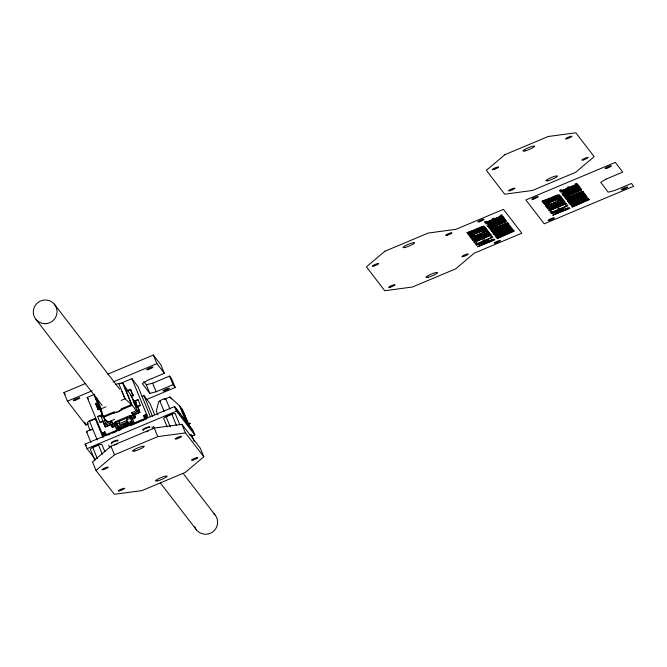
<?xml version="1.0" encoding="UTF-8"?>
<svg xmlns="http://www.w3.org/2000/svg" width="667" height="667" viewBox="0 0 667 667"><rect width="100%" height="100%" fill="white"/><g stroke="black" fill="none" stroke-linecap="round" stroke-linejoin="round"><path stroke-width="1" d="M117.592 424.295L116.225 425.421M127.022 422.053L126.447 420.652L126.788 418.092L127.364 419.493L127.022 422.053L119.877 425.054L119.301 423.645L119.635 421.085M117.2 424.562L117.092 423.995M117.234 427.072L131.682 421.01L133.675 421.786L116.358 429.056L117.234 427.072L115.466 422.786L112.581 423.987L111.706 425.98L114.591 424.762L115.466 422.786L118.076 427.497M112.581 423.987L111.406 421.135L104.202 424.154L104.752 425.538L110.522 423.111L111.406 421.135L113.607 423.995M117.117 424.621L116.1 425.121L115.725 424.22L117.008 423.929M110.955 446.215L92.463 461.864L95.998 470.452L114.34 494.305L142.013 490.578L185.293 472.411L203.794 456.762L200.25 448.174L181.908 424.32L154.235 428.047L110.955 446.215L114.499 454.794L95.998 470.452M103.01 437.569L95.148 418.492L89.378 420.919L87.018 422.82L90.17 430.448M104.944 451.801L101.826 444.255L98.416 444.781L92.646 447.198L90.287 449.099L94.956 460.422M179.823 424.796L175.154 413.473L171.744 413.999L165.966 416.416L163.615 418.317L167.117 426.813M188.011 424.279L190.47 427.205M84.992 444.147L174.579 406.528L192.93 430.407L194.806 434.967L191.954 436.168M114.632 445.197L115.099 444.964M146.373 431.874L146.84 431.641M493.88 234.325L510.58 226.321L493.68 234.059L494.164 234.676L503.402 231.382L494.931 235.684L512.214 228.431L502.509 232.191L511.281 227.222L505.161 230.457L493.947 234.4M568.926 202.818L585.626 194.822L568.726 202.56L569.209 203.177L578.447 199.883L569.985 204.177L587.26 196.923L577.555 200.692L586.326 195.714L580.207 198.949L568.993 202.893M132.891 395.264L131.457 395.798L132.525 397.265M105.77 419.735L104.327 420.343L105.903 424.162M88.644 423.828L85.785 425.021L67.442 401.167L63.907 392.588L85.793 383.4M107.679 374.212L153.352 355.036L160.805 364.732L164.34 373.312L147.474 380.39L142.313 383.608L149.825 393.38L156.211 391.754L173.078 384.676L175.238 387.477L146.69 399.458M67.442 401.167L92.179 390.779M113.115 381.991L156.887 363.623L164.34 373.312M115.758 384.534L118.618 383.333L122.845 383.433L130.915 395.231L136.993 410.313M103.393 436.435L87.169 397.424L94.781 394.222M119.526 383.842L131.899 378.648L138.011 386.602L150.434 416.742M97.782 403.293L95.915 404.085L98.266 409.805L95.756 403.885L97.632 403.093M126.638 390.92L130.382 389.345L131.766 391.154M126.797 391.12L130.532 389.545L133.225 396.073M143.789 381.541L146.29 384.801L152.668 383.175L169.543 376.088L171.694 378.898L175.238 387.477M130.649 395.865L133.342 394.731M114.557 419.326L107.412 422.328L102.951 416.525L101.167 408.804L105.936 406.803M121.177 400.4L124.996 398.799L131.541 404.519L136.952 411.556M142.054 396.448L143.955 395.648L150.067 403.602L154.719 414.882M97.59 416.533L101.901 414.891L103.143 416.308L101.701 416.917L100.625 415.524L97.59 416.533L100.1 422.461L102.985 421.244L100.1 422.461M137.986 399.583L133.809 401.592L134.876 402.985L136.326 402.384L135.251 400.992L137.986 399.583L140.495 405.503L137.46 406.511L140.345 405.303M114.382 411.722L102.951 416.525L94.255 395.431L94.856 396.215M121.052 408.921L131.541 404.519L122.845 383.433M116.892 411.706L103.552 417.309L95.256 397.173M118.801 410.905L132.141 405.303L123.445 384.217M160.564 400.875L158.704 401.659L156.311 411.089L157.854 414.816M164.299 399.308L169.893 396.965L179.49 405.736L182.55 409.713L189.461 426.471M133.275 414.791L131.624 412.648L133.608 413.423L139.378 411.005L138.828 409.621L131.624 412.648L133.108 415.908M105.194 426.772L111.114 424.546L105.344 426.963L102.835 421.044M135.226 417.517C127.172 420.293 139.503 418.751 134.042 414.657L139.82 412.231L137.46 406.511M113.132 423.62L116.708 422.119L116.108 421.344L130.399 415.341L131.007 416.125L132.791 415.374M135.026 414.507L139.97 412.431M119.051 427.122L116.066 422.586L130.357 416.592M130.223 417.117L129.915 416.717L131.899 417.5L134.784 416.283L132.8 415.508L129.915 416.717L131.682 421.01M116.642 423.995L119.326 422.87M127.364 419.493L130.94 417.992M119.301 423.645L126.447 420.652M113.015 427.105L115.183 426.196L112.139 427.205L110.964 424.345M126.638 422.645L127.831 422.144L128.581 423.12M101.901 433.15C109.463 430.749 100.117 431.958 104.836 435.834M104.786 431.941L105.978 434.826L144.931 418.476L143.747 415.616L146.632 414.407L148.116 417.667M143.747 415.616L146.94 414.807M102.201 433.55L103.643 432.941M103.318 432.324L104.094 434.2L105.986 433.408M132.758 422.169L116.358 429.056L114.591 424.762M144.047 417.434L145.931 416.642L146.698 417.634L144.797 418.434M106.762 434.4L104.861 435.201L104.094 434.2M107.871 435.084L109.755 434.292M112.581 433.108L116.683 431.449M118.242 430.732L121.069 429.548M131.065 425.413L133.942 424.204M134.267 424.004L138.736 422.194M138.978 422.028L143.522 420.185M143.697 420.052L146.523 418.859M86.41 445.739L85.126 444.08L87.018 448.658L176.463 411.105L194.806 434.967M114.499 454.794L157.779 436.627L185.443 432.9L203.794 456.762M137.51 406.411L136.068 407.012L133.708 401.292M98.116 409.605L99.683 409.179L100.784 410.589M116.258 423.687L116.842 423.52M147.874 431.207L148.382 431.032M116.141 444.53L117.092 444.222M116.508 422.019L115.183 421.811M174.504 406.562L176.463 411.105M187.327 422.995L187.819 424.054M189.753 434.942L191.462 434.684L194.189 441.287M115.391 422.019L115.866 422.136M121.986 391.562L124.996 398.799L118.618 383.333M181.074 408.362L182.55 409.713M181.257 409.938L182.633 411.731L188.094 424.804M182.791 411.931L184.167 413.715L189.47 426.588L188.919 425.871M169.893 396.965L171.419 398.949M174.446 406.612L180.765 414.832M182.033 416.475L192.78 430.448M186.568 422.811L187.385 424.204M188.311 425.421L188.903 426.188L188.611 425.471M54.302 304.144L119.726 389.228M183.308 473.645L215.066 514.949M125.004 424.621L124.254 423.645L123.061 424.145L123.812 425.121M117.567 424.137L117.425 423.803M116.066 422.586L117.267 424.154M36.051 319.51L102.109 405.419M160.255 482.816L196.465 529.898M95.756 403.885L99.608 408.896M87.169 397.424L88.394 399.008M105.536 433.6L106.153 434.392M63.907 392.588L65.174 394.23M87.018 448.658L95.239 459.355M188.578 425.021L190.262 427.23M153.427 426.33L154.219 428.256M151.984 426.938L152.776 428.856M96.682 397.899L101.167 408.804M108.704 445.106L109.897 447.991M169.543 376.088L173.078 384.676M179.49 405.736L186.785 423.428M153.352 355.036L156.887 363.623M181.908 424.32L185.443 432.9M165.666 398.666L169.943 409.038M171.744 413.999L176.405 425.321M152.668 383.175L156.211 391.754M159.897 401.084L164.174 411.464M165.966 416.416L170.252 426.797M146.29 384.801L149.825 393.38M143.955 395.648L152.493 416.366M154.235 428.047L157.779 436.627M131.899 378.648L146.632 414.407M145.156 414.757L146.673 418.267M145.689 419.468L143.905 415.816M135.151 400.742L139.578 411.481M130.382 389.345L132.741 395.072M133.308 399.174L136.893 407.645M133.608 413.423L135.376 417.717M131.899 417.5L133.675 421.786M130.615 418.067L131.399 419.977M126.597 421.711L127.389 423.62M110.522 423.111L112.298 427.405M106.62 420.402L107.412 422.328M103.193 416.208L105.161 420.977M100.525 415.274L105.344 426.963M89.378 420.919L97.24 439.987M98.416 444.781L102.301 454.21M84.609 422.161L85.785 425.021M86.568 431.866L90.845 442.238M92.646 447.198L97.315 458.521M90.003 421.244A3.443 0.534 -22.4 0 1 90.345 421.01M91.121 420.577A3.443 0.534 -22.4 0 1 92.288 420.027M92.705 419.851A3.443 0.534 -22.4 0 1 93.73 419.468M94.497 419.218A3.443 0.534 -22.4 0 1 94.997 419.084M160.439 401.125A3.135 0.484 -22.4 0 1 160.88 400.242A3.135 0.484 -22.4 0 1 164.799 398.691A3.135 0.484 -22.4 0 1 165.041 399.3M87.635 431.791A3.135 0.484 -22.4 0 1 87.052 431.332A3.135 0.484 -22.4 0 1 90.862 429.64A3.135 0.484 -22.4 0 1 92.104 429.806M166.2 417.2A3.443 0.534 -22.4 0 1 166.391 416.9M166.9 416.533A3.443 0.534 -22.4 0 1 167.684 416.091M168.042 415.908A3.443 0.534 -22.4 0 1 169.051 415.458M169.676 415.207A3.443 0.534 -22.4 0 1 171.052 414.741M171.836 414.549A3.443 0.534 -22.4 0 1 172.528 414.541M92.921 447.882A3.443 0.534 -22.4 0 1 93.038 447.724M93.747 447.215A3.443 0.534 -22.4 0 1 94.389 446.857M94.947 446.582A3.443 0.534 -22.4 0 1 97.766 445.506M213.448 513.307A11.931 11.781 -37.6 0 1 212.523 532.074A11.931 11.781 -37.6 0 1 194.581 526.546M123.003 408.371A11.931 11.781 -37.6 0 1 113.465 412.873M111.697 442.271A3.76 0.584 -22.4 0 1 112.356 441.896M113.157 441.496A3.76 0.584 -22.4 0 1 115.825 440.445M116.6 440.22A3.76 0.584 -22.4 0 1 117.659 440.053M142.705 429.54A3.76 0.584 -22.4 0 1 146.231 427.597A3.76 0.584 -22.4 0 1 149.608 426.805M111.831 443.655A3.76 0.584 -22.4 0 1 114.274 441.679A3.76 0.584 -22.4 0 1 117.826 441.137M143.572 430.332A3.76 0.584 -22.4 0 1 145.564 428.548A3.76 0.584 -22.4 0 1 149.825 427.547M501.901 217.108L498.124 219.126L490.545 221.119L485.834 223.845L491.187 222.369L487.402 223.187L488.552 222.286A8.179 1.267 -22.4 0 1 491.496 221.044C495.506 219.977 500.592 219.593 503.468 216.45L498.099 217.959L501.901 217.108M576.947 185.601L573.17 187.619L565.591 189.611L560.88 192.346L566.233 190.862L562.456 191.687L563.598 190.787A8.179 1.267 -22.4 0 1 566.541 189.536C570.552 188.469 575.646 188.086 578.522 184.942L573.145 186.46L576.947 185.601M488.594 224.304L490.062 224.245L504.744 218.417L489.545 224.754L486.877 225.204L490.512 222.953L504.094 217.567L488.594 224.304M563.64 192.796L565.107 192.738L579.798 186.91L564.59 193.247L561.922 193.697L565.558 191.454L579.139 186.06L563.64 192.796M476.313 245.006C488.044 243.58 496.932 234.367 476.313 245.006M551.367 213.507C563.09 212.081 571.986 202.86 551.367 213.507M472.403 239.878L474.429 239.937L475.371 239.336L473.903 239.52L474.337 239.069L489.345 232.675L472.403 239.878M489.661 225.646C480.782 229.706 500.433 219.643 504.627 219.093L489.661 225.646M504.594 232.666L504.994 233.467L496.09 237.202L503.218 233.9L502.918 233.467L495.147 235.976C501.167 236.201 507.645 227.947 513.382 229.948L511.789 230.615L510.472 230.065L504.594 232.666M547.449 208.371L549.475 208.438L550.417 207.837L548.949 208.012L549.383 207.562L564.39 201.167L547.449 208.371M564.707 194.147C555.836 198.207 575.488 188.136 579.673 187.594L564.707 194.147M579.64 201.167L580.04 201.959L571.135 205.703L578.264 202.393L577.972 201.959L570.193 204.469C576.213 204.702 582.691 196.448 588.427 198.441L586.835 199.108L585.518 198.558L579.64 201.167M503.893 219.877L488.878 226.647C491.346 226.488 511.014 217.5 503.893 219.877M578.939 188.369L563.932 195.148C566.391 194.989 586.06 186.001 578.939 188.369M493.788 231.266L494.305 232.083L492.705 232.758L492.354 231.682L494.947 230.332L507.362 225.163L509.113 224.712L509.988 225.504L508.396 226.171L507.845 225.463L506.912 225.638L493.788 231.266M568.834 199.758L569.351 200.584L567.759 201.251L567.208 200.392L568.351 199.591L581.074 194.18L584.159 193.205L585.034 193.997L583.442 194.664L582.9 193.964L581.957 194.139L568.834 199.758M474.662 230.315L474.854 230.782L467.634 233.809L484.901 226.872L483.767 226.188L482.299 226.538L466.883 232.833L474.662 230.315M549.708 198.808L549.908 199.275L542.688 202.309L559.947 195.373L558.813 194.681L557.345 195.039L541.929 201.326L549.708 198.808M468.576 234.467L468.317 234.992L469.059 235.092L473.061 233.775L484.159 229.023L485.734 227.68L480.99 228.898L468.576 234.467M543.622 202.96L543.363 203.485L544.105 203.593L548.107 202.268L559.204 197.524L560.78 196.173L556.036 197.399L543.622 202.96M484.109 243.138L484.225 243.989L477.597 246.765L494.847 239.837L494.339 239.178L492.379 239.453L484.109 243.138M559.154 211.631L559.271 212.49L552.651 215.266L569.893 208.329L569.393 207.67L567.425 207.946L559.154 211.631M470.577 237.043L470.285 237.552L471.027 237.635L475.071 236.268L486.068 231.566L487.702 230.24L482.299 231.791L486.076 230.932L474.896 236.035L471.919 236.868L474.854 234.917L470.577 237.043M545.623 205.536L545.331 206.053L546.073 206.128L550.117 204.769L561.114 200.067L562.756 198.741L557.345 200.283L561.122 199.425L549.942 204.536L546.965 205.369L549.9 203.41L545.623 205.536M190.153 423.47C185.734 426.005 189.086 422.078 190.153 423.47M476.605 229.265L476.43 230.115L483.141 227.297L482.024 226.988L476.605 229.265M551.659 197.757L551.476 198.616L558.196 195.798L557.07 195.489L551.659 197.757M470.435 233.758L469.968 234.3L472.795 233.575L484.075 228.372L470.435 233.758M545.489 202.251L545.014 202.793L547.849 202.068L559.129 196.873L545.489 202.251M478.181 244.255L477.822 244.647L487.243 240.687L478.181 244.255M553.226 212.748L552.868 213.148L562.289 209.188L553.226 212.748M485.843 242.505L485.793 243.33L493.096 240.262L492.104 239.878L485.843 242.505M560.889 211.005L560.839 211.823L568.142 208.763L567.15 208.379L560.889 211.005M384.909 251.226L366.416 266.875L384.759 290.737L412.431 287.01L455.711 268.843L474.204 253.185L521.811 233.2L503.468 209.346L455.861 229.331L428.189 233.058L384.909 251.226M504.852 154.686L486.36 170.343L504.702 194.197L532.366 190.47L575.654 172.303L594.147 156.653L575.804 132.791L548.132 136.518L504.852 154.686M605.886 179.173L600.725 182.391L608.246 192.163L614.624 190.537L631.499 183.45L633.65 186.251L544.205 223.804L525.863 199.942L615.308 162.398L622.761 172.086L605.886 179.173M508.087 223.061L491.037 230.607L508.087 223.061M583.133 191.562L566.083 199.1L583.133 191.562M514.182 230.99L497.123 238.536L514.182 230.99M589.228 199.491L572.178 207.028L589.228 199.491M496.607 227.889L490.17 229.481L507.329 222.986L496.281 227.48L496.607 227.889M571.652 196.39L565.216 197.982L582.374 191.479L571.327 195.973L571.652 196.39M499.249 231.349L492.813 232.941L509.972 226.438L498.924 230.932L499.249 231.349M574.295 199.842L567.859 201.434L585.017 194.939L573.97 199.433L574.295 199.842M502.701 235.818L496.265 237.41L513.423 230.915L502.376 235.401L502.701 235.818M577.747 204.319L571.311 205.903L588.469 199.408L577.422 203.902L577.747 204.319M485.993 221.311L484.4 221.978L485.184 222.995L502.459 215.749L501.676 214.724L500.083 215.391L500.684 216.175L494.38 218.826L493.838 218.126L492.246 218.793L492.788 219.493L486.593 222.094L485.993 221.311M561.039 189.803L559.446 190.47L560.23 191.496L577.505 184.242L576.722 183.225L575.129 183.892L575.738 184.676L569.426 187.327L568.884 186.618L567.292 187.285L567.834 187.994L561.639 190.595L561.039 189.803M486.135 228.498L484.559 229.156L484.909 229.615L469.41 236.118L485.084 229.848L485.434 230.298L487.01 229.64L486.135 228.498M505.919 220.243L488.644 227.497L496.531 224.496L497.015 225.121L489.486 228.598L506.762 221.344L498.608 224.454L498.124 223.829L505.919 220.243M561.18 196.998L559.605 197.657L559.955 198.107L544.455 204.619L560.138 198.341L560.48 198.799L562.056 198.141L561.18 196.998M580.965 188.744L563.69 195.99L571.586 192.996L572.061 193.622L564.532 197.09L581.807 189.837L573.653 192.946L573.178 192.321L580.965 188.744M472.645 237.61L471.069 238.269L471.844 239.278L488.911 232.116L488.136 231.107L486.56 231.766L487.16 232.541L480.924 235.159L480.39 234.467L478.823 235.126L479.356 235.818L473.237 238.386L472.645 237.61M547.69 206.111L546.115 206.77L546.89 207.779L563.957 200.617L563.181 199.6L561.614 200.267L562.206 201.042L555.978 203.66L555.436 202.96L553.868 203.618L554.402 204.319L548.282 206.887L547.69 206.111M508.679 223.829L491.396 231.082L508.679 223.829M583.725 192.329L566.441 199.575L583.725 192.329M490.037 233.583L472.978 240.737L486.977 236.093L473.87 241.896L490.929 234.734L476.93 239.386L490.037 233.583M507.362 226.288L495.814 231.141L507.362 226.288M565.082 202.076L548.032 209.238L562.023 204.586L548.916 210.388L565.975 203.235L551.976 207.887L565.082 202.076M582.408 194.789L570.86 199.633L582.408 194.789M491.204 235.092L474.137 242.254L491.204 235.092M566.25 203.593L549.183 210.755L566.25 203.593M476.613 242.771L475.037 243.43L475.813 244.447L492.88 237.277L492.104 236.268L490.537 236.927L491.129 237.702L484.901 240.32L484.359 239.628L482.791 240.287L483.325 240.979L477.205 243.547L476.613 242.771M551.659 211.272L550.083 211.931L550.859 212.94L567.934 205.778L567.15 204.769L565.583 205.428L566.175 206.203L559.947 208.821L559.413 208.121L557.837 208.788L558.371 209.48L552.251 212.048L551.659 211.272M510.739 230.74L506.511 232.516L510.739 230.74M585.784 199.241L581.557 201.009L585.784 199.241M549.758 220.26A3.443 0.534 -22.4 0 0 554.435 217.859A3.443 0.534 -22.4 0 0 549.541 219.351A3.443 0.534 -22.4 0 0 549.758 220.26M606.745 168.284A3.443 0.534 -22.4 0 0 611.414 165.883A3.443 0.534 -22.4 0 0 606.52 167.375A3.443 0.534 -22.4 0 0 606.745 168.284M533.45 199.049A3.443 0.534 -22.4 0 0 538.127 196.648A3.443 0.534 -22.4 0 0 533.233 198.141A3.443 0.534 -22.4 0 0 533.45 199.049M623.053 189.495A3.443 0.534 -22.4 0 0 627.722 187.094A3.443 0.534 -22.4 0 0 622.828 188.586A3.443 0.534 -22.4 0 0 623.053 189.495M510.255 190.654A3.443 0.534 -22.4 0 0 514.932 188.252A3.443 0.534 -22.4 0 0 510.038 189.745A3.443 0.534 -22.4 0 0 510.255 190.654M567.242 138.678A3.443 0.534 -22.4 0 0 571.911 136.276A3.443 0.534 -22.4 0 0 567.017 137.777A3.443 0.534 -22.4 0 0 567.242 138.678M493.947 169.443A3.443 0.534 -22.4 0 0 498.624 167.042A3.443 0.534 -22.4 0 0 493.73 168.543A3.443 0.534 -22.4 0 0 493.947 169.443M583.55 159.888A3.443 0.534 -22.4 0 0 588.219 157.487A3.443 0.534 -22.4 0 0 583.325 158.979A3.443 0.534 -22.4 0 0 583.55 159.888M525.137 150.859A6.261 0.967 -22.4 0 0 534.517 146.448A6.261 0.967 -22.4 0 0 526.705 148.441A6.261 0.967 -22.4 0 0 525.137 150.859M548.066 180.682A6.261 0.967 -22.4 0 0 557.445 176.271A6.261 0.967 -22.4 0 0 549.633 178.264A6.261 0.967 -22.4 0 0 548.066 180.682M390.32 287.194A3.443 0.534 -22.4 0 0 394.989 284.784A3.443 0.534 -22.4 0 0 390.095 286.285A3.443 0.534 -22.4 0 0 390.32 287.194M447.299 235.218A3.443 0.534 -22.4 0 0 451.968 232.816A3.443 0.534 -22.4 0 0 447.073 234.309A3.443 0.534 -22.4 0 0 447.299 235.218M374.012 265.983A3.443 0.534 -22.4 0 0 378.681 263.573A3.443 0.534 -22.4 0 0 373.787 265.074A3.443 0.534 -22.4 0 0 374.012 265.983M463.607 256.428A3.443 0.534 -22.4 0 0 468.276 254.019A3.443 0.534 -22.4 0 0 463.382 255.519A3.443 0.534 -22.4 0 0 463.607 256.428M405.194 247.399A6.261 0.967 -22.4 0 0 414.574 242.988A6.261 0.967 -22.4 0 0 406.762 244.981A6.261 0.967 -22.4 0 0 405.194 247.399M428.131 277.214A6.261 0.967 -22.4 0 0 437.51 272.811A6.261 0.967 -22.4 0 0 429.69 274.804A6.261 0.967 -22.4 0 0 428.131 277.214M495.748 242.93A3.443 0.534 -22.4 0 0 500.425 240.529A3.443 0.534 -22.4 0 0 495.531 242.029A3.443 0.534 -22.4 0 0 495.748 242.93M479.44 221.719A3.443 0.534 -22.4 0 0 484.117 219.318A3.443 0.534 -22.4 0 0 479.223 220.819A3.443 0.534 -22.4 0 0 479.44 221.719M148.324 369.51A3.443 0.534 -22.4 0 0 153.001 367.1A3.443 0.534 -22.4 0 0 148.107 368.601A3.443 0.534 -22.4 0 0 148.324 369.51M75.037 400.275A3.443 0.534 -22.4 0 0 79.706 397.865A3.443 0.534 -22.4 0 0 74.812 399.366A3.443 0.534 -22.4 0 0 75.037 400.275M164.632 390.72A3.443 0.534 -22.4 0 0 169.31 388.311A3.443 0.534 -22.4 0 0 164.415 389.811A3.443 0.534 -22.4 0 0 164.632 390.72M176.88 438.794A3.443 0.534 -22.4 0 0 181.557 436.385A3.443 0.534 -22.4 0 0 176.663 437.886A3.443 0.534 -22.4 0 0 176.88 438.794M103.593 469.56A3.443 0.534 -22.4 0 0 108.262 467.15A3.443 0.534 -22.4 0 0 103.368 468.651A3.443 0.534 -22.4 0 0 103.593 469.56M193.188 459.997A3.443 0.534 -22.4 0 0 197.866 457.595A3.443 0.534 -22.4 0 0 192.971 459.096A3.443 0.534 -22.4 0 0 193.188 459.997M119.902 490.762A3.443 0.534 -22.4 0 0 124.571 488.361A3.443 0.534 -22.4 0 0 119.676 489.861A3.443 0.534 -22.4 0 0 119.902 490.762M134.784 450.967A6.261 0.967 -22.4 0 0 144.164 446.557A6.261 0.967 -22.4 0 0 136.343 448.549A6.261 0.967 -22.4 0 0 134.784 450.967M157.712 480.79A6.261 0.967 -22.4 0 0 167.092 476.38A6.261 0.967 -22.4 0 0 159.28 478.372A6.261 0.967 -22.4 0 0 157.712 480.79M44.872 323.662A11.931 11.781 -37.6 0 0 55.611 306.045A11.931 11.781 -37.6 0 0 35.051 305.778A11.931 11.781 -37.6 0 0 44.872 323.662"/></g></svg>
